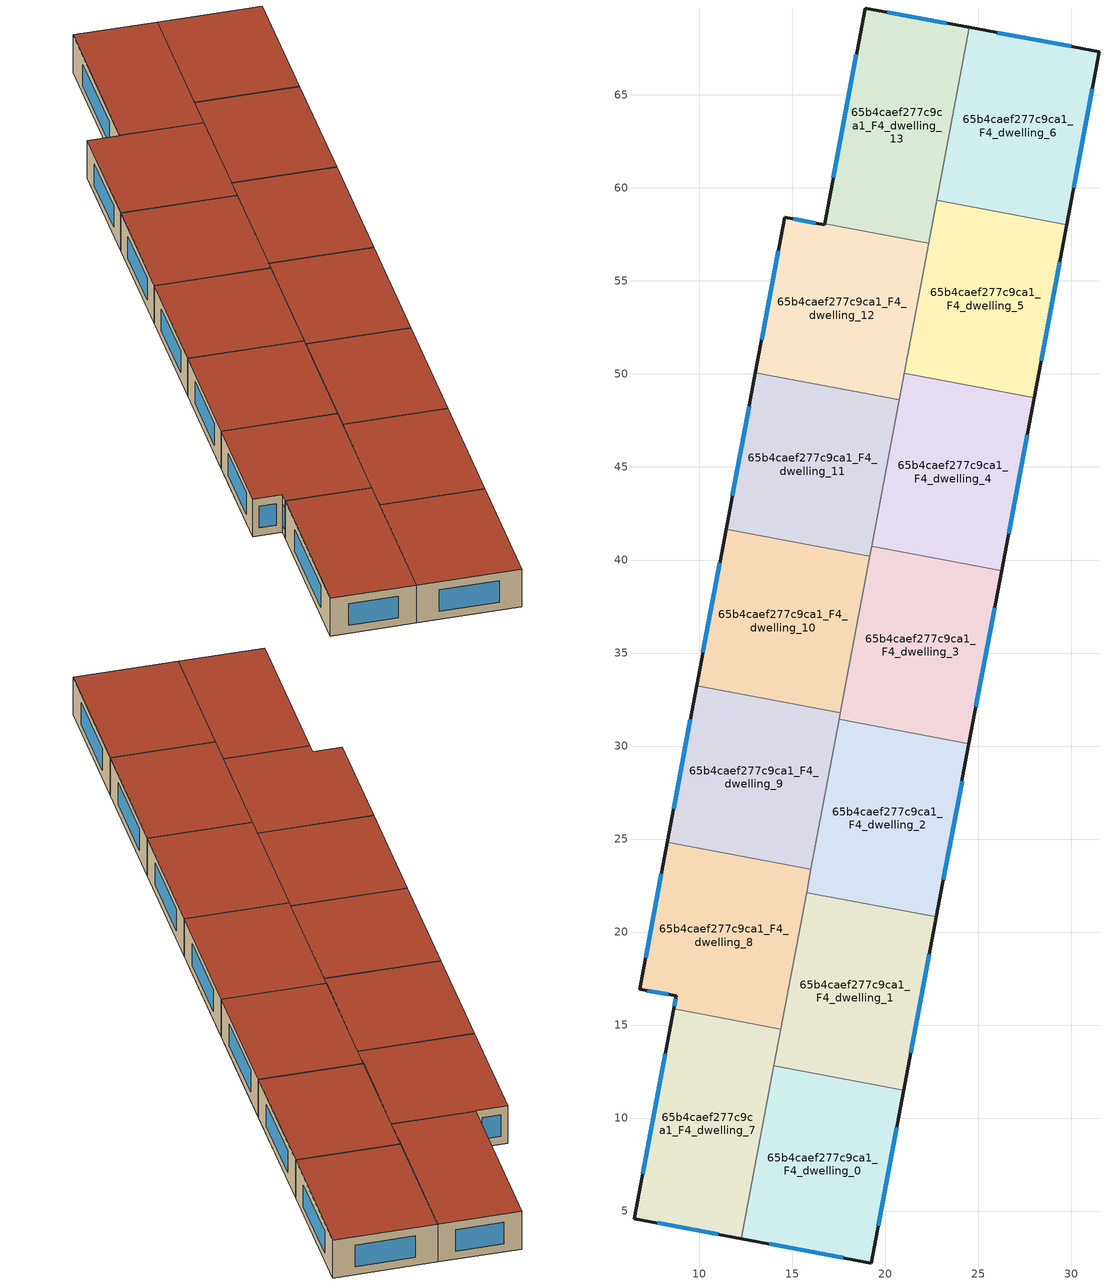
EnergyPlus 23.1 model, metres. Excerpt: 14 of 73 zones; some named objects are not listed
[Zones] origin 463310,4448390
65b4caef277c9ca1_F4_dwelling_0
 floor to 65b4caef277c9ca1_F3_dwelling_0 (EU_floor_Construction): 21.01,11.51 19.26,2.21 12.27,3.51 14.03,12.82 z12
 wall outside (EU_wall_Construction): 12.27,3.51 19.26,2.21 21.01,11.51 z12:15
 wall to 65b4caef277c9ca1_F4_dwelling_1 (EU_wall_Construction): 21.01,11.51 14.03,12.82 z12:15
 wall to 65b4caef277c9ca1_F4_dwelling_7 (EU_wall_Construction): 14.03,12.82 12.27,3.51 z12:15
 window (EU_Window_Construction): 19.63,4.2 20.63,9.52 / 13.77,3.23 17.76,2.49 z12.64:14.36
 roof outside (EU_roof_Construction): 19.26,2.21 21.01,11.51 14.03,12.82 12.27,3.51 z15
65b4caef277c9ca1_F4_dwelling_1
 floor to 65b4caef277c9ca1_F3_dwelling_1 (EU_floor_Construction): 22.76,20.81 21.01,11.51 14.03,12.82 15.78,22.12 z12
 wall outside (EU_wall_Construction): 21.01,11.51 22.76,20.81 z12:15
 wall to 65b4caef277c9ca1_F4_dwelling_2 (EU_wall_Construction): 22.76,20.81 15.78,22.12 z12:15
 wall to 65b4caef277c9ca1_F4_dwelling_8 (EU_wall_Construction): 15.78,22.12 14.4,14.79 z12:15
 wall to 65b4caef277c9ca1_F4_dwelling_7 (EU_wall_Construction): 14.39,14.79 14.02,12.82 z12:15
 window (EU_Window_Construction): 21.38,13.5 22.38,18.82 z12.64:14.36
 roof outside (EU_roof_Construction): 21.01,11.51 22.76,20.81 15.78,22.12 14.03,12.82 z15
65b4caef277c9ca1_F4_dwelling_10
 floor to 65b4caef277c9ca1_F3_dwelling_10 (EU_floor_Construction): 19.17,40.2 17.59,31.79 9.87,33.24 11.45,41.65 z12
 wall outside (EU_wall_Construction): 11.45,41.65 9.87,33.24 z12:15
 wall to 65b4caef277c9ca1_F4_dwelling_9 (EU_wall_Construction): 9.87,33.24 17.59,31.79 z12:15
 wall to 65b4caef277c9ca1_F4_dwelling_11 (EU_wall_Construction): 19.17,40.2 11.45,41.65 z12:15
 wall to 65b4caef277c9ca1_F4_dwelling_3 (EU_wall_Construction): 17.59,31.79 19.17,40.2 z12:15
 window (EU_Window_Construction): 11.11,39.85 10.21,35.04 z12.64:14.36
 roof outside (EU_roof_Construction): 17.59,31.79 19.17,40.2 11.45,41.65 9.87,33.24 z15
65b4caef277c9ca1_F4_dwelling_11
 floor to 65b4caef277c9ca1_F3_dwelling_11 (EU_floor_Construction): 20.76,48.6 19.17,40.2 11.45,41.65 13.03,50.06 z12
 wall outside (EU_wall_Construction): 13.03,50.06 11.45,41.65 z12:15
 wall to 65b4caef277c9ca1_F4_dwelling_12 (EU_wall_Construction): 20.76,48.6 13.03,50.06 z12:15
 wall to 65b4caef277c9ca1_F4_dwelling_4 (EU_wall_Construction): 19.28,40.73 20.76,48.6 z12:15
 wall to 65b4caef277c9ca1_F4_dwelling_3 (EU_wall_Construction): 19.17,40.2 19.27,40.73 z12:15
 window (EU_Window_Construction): 12.69,48.26 11.79,43.45 z12.64:14.36
 roof outside (EU_roof_Construction): 19.17,40.2 20.76,48.6 13.03,50.06 11.45,41.65 z15
65b4caef277c9ca1_F4_dwelling_12
 floor to 65b4caef277c9ca1_F3_dwelling_12 (EU_floor_Construction): 22.34,57.02 20.76,48.6 13.03,50.06 14.6,58.43 16.74,58.03 16.74,58.07 z12
 wall outside (EU_wall_Construction): 16.74,58.07 16.74,58.03 14.6,58.43 13.03,50.06 z12:15
 wall to 65b4caef277c9ca1_F4_dwelling_13 (EU_wall_Construction): 22.34,57.02 16.74,58.07 z12:15
 wall to 65b4caef277c9ca1_F4_dwelling_5 (EU_wall_Construction): 21.03,50.03 22.34,57.02 z12:15
 wall to 65b4caef277c9ca1_F4_dwelling_4 (EU_wall_Construction): 20.76,48.6 21.02,50.03 z12:15
 window (EU_Window_Construction): 14.26,56.64 13.36,51.85 / 16.28,58.12 15.06,58.34 z12.64:14.36
 roof outside (EU_roof_Construction): 20.76,48.6 22.34,57.02 16.74,58.07 16.74,58.03 14.6,58.43 13.03,50.06 z15
65b4caef277c9ca1_F4_dwelling_13
 floor to 65b4caef277c9ca1_F3_dwelling_13 (EU_floor_Construction): 24.52,68.63 22.34,57.02 16.74,58.07 18.93,69.67 z12
 wall outside (EU_wall_Construction): 24.52,68.63 18.93,69.67 16.74,58.07 z12:15
 wall to 65b4caef277c9ca1_F4_dwelling_6 (EU_wall_Construction): 22.78,59.33 24.52,68.63 z12:15
 wall to 65b4caef277c9ca1_F4_dwelling_5 (EU_wall_Construction): 22.34,57.02 22.78,59.33 z12:15
 window (EU_Window_Construction): 18.46,67.19 17.21,60.55 / 23.33,68.85 20.13,69.45 z12.64:14.36
 roof outside (EU_roof_Construction): 22.34,57.02 24.52,68.63 18.93,69.67 16.74,58.07 z15
65b4caef277c9ca1_F4_dwelling_2
 floor to 65b4caef277c9ca1_F3_dwelling_2 (EU_floor_Construction): 24.51,30.11 22.76,20.81 15.78,22.12 17.53,31.43 z12
 wall outside (EU_wall_Construction): 22.76,20.81 24.51,30.11 z12:15
 wall to 65b4caef277c9ca1_F4_dwelling_3 (EU_wall_Construction): 24.51,30.11 17.53,31.43 z12:15
 wall to 65b4caef277c9ca1_F4_dwelling_9 (EU_wall_Construction): 17.53,31.43 16.01,23.38 z12:15
 wall to 65b4caef277c9ca1_F4_dwelling_8 (EU_wall_Construction): 16.01,23.38 15.78,22.12 z12:15
 window (EU_Window_Construction): 23.13,22.8 24.13,28.12 z12.64:14.36
 roof outside (EU_roof_Construction): 22.76,20.81 24.51,30.11 17.53,31.43 15.78,22.12 z15
65b4caef277c9ca1_F4_dwelling_3
 floor to 65b4caef277c9ca1_F3_dwelling_3 (EU_floor_Construction): 26.26,39.41 24.51,30.11 17.53,31.43 19.28,40.73 z12
 wall outside (EU_wall_Construction): 24.51,30.11 26.26,39.41 z12:15
 wall to 65b4caef277c9ca1_F4_dwelling_4 (EU_wall_Construction): 26.26,39.41 19.28,40.73 z12:15
 wall to 65b4caef277c9ca1_F4_dwelling_9 (EU_wall_Construction): 17.59,31.79 17.53,31.43 z12:15
 window (EU_Window_Construction): 24.88,32.1 25.88,37.42 z12.64:14.36
 roof outside (EU_roof_Construction): 24.51,30.11 26.26,39.41 19.28,40.73 17.53,31.43 z15
65b4caef277c9ca1_F4_dwelling_4
 floor to 65b4caef277c9ca1_F3_dwelling_4 (EU_floor_Construction): 28.01,48.72 26.26,39.41 19.28,40.73 21.03,50.03 z12
 wall outside (EU_wall_Construction): 26.26,39.41 28.01,48.72 z12:15
 wall to 65b4caef277c9ca1_F4_dwelling_5 (EU_wall_Construction): 28.01,48.72 21.03,50.03 z12:15
 window (EU_Window_Construction): 26.63,41.41 27.63,46.72 z12.64:14.36
 roof outside (EU_roof_Construction): 26.26,39.41 28.01,48.72 21.03,50.03 19.28,40.73 z15
65b4caef277c9ca1_F4_dwelling_5
 floor to 65b4caef277c9ca1_F3_dwelling_5 (EU_floor_Construction): 29.76,58.02 28.01,48.72 21.03,50.03 22.78,59.33 z12
 wall outside (EU_wall_Construction): 28.01,48.72 29.76,58.02 z12:15
 wall to 65b4caef277c9ca1_F4_dwelling_6 (EU_wall_Construction): 29.76,58.02 22.78,59.33 z12:15
 window (EU_Window_Construction): 28.38,50.71 29.38,56.03 z12.64:14.36
 roof outside (EU_roof_Construction): 28.01,48.72 29.76,58.02 22.78,59.33 21.03,50.03 z15
65b4caef277c9ca1_F4_dwelling_6
 floor to 65b4caef277c9ca1_F3_dwelling_6 (EU_floor_Construction): 31.51,67.33 29.76,58.02 22.78,59.33 24.52,68.63 z12
 wall outside (EU_wall_Construction): 29.76,58.02 31.51,67.33 24.52,68.63 z12:15
 window (EU_Window_Construction): 30.01,67.61 26.02,68.35 / 30.13,60.01 31.13,65.33 z12.64:14.36
 roof outside (EU_roof_Construction): 29.76,58.02 31.51,67.33 24.52,68.63 22.78,59.33 z15
65b4caef277c9ca1_F4_dwelling_7
 floor to 65b4caef277c9ca1_F3_dwelling_7 (EU_floor_Construction): 14.4,14.79 12.27,3.51 6.52,4.59 8.63,15.87 z12
 wall outside (EU_wall_Construction): 8.63,15.87 6.52,4.59 12.27,3.51 z12:15
 wall to 65b4caef277c9ca1_F4_dwelling_8 (EU_wall_Construction): 14.4,14.79 8.63,15.87 z12:15
 window (EU_Window_Construction): 7.75,4.36 11.04,3.74 / 8.18,13.46 6.97,7.01 z12.64:14.36
 roof outside (EU_roof_Construction): 12.27,3.51 14.4,14.79 8.63,15.87 6.52,4.59 z15
65b4caef277c9ca1_F4_dwelling_8
 floor to 65b4caef277c9ca1_F3_dwelling_8 (EU_floor_Construction): 16.01,23.38 14.4,14.79 8.63,15.87 8.76,16.57 6.81,16.93 8.29,24.83 z12
 wall outside (EU_wall_Construction): 8.29,24.83 6.81,16.93 8.76,16.57 8.63,15.87 z12:15
 wall to 65b4caef277c9ca1_F4_dwelling_9 (EU_wall_Construction): 16.01,23.38 8.29,24.83 z12:15
 window (EU_Window_Construction): 8.73,16.42 8.66,16.02 / 7.22,16.85 8.34,16.65 / 7.97,23.14 7.12,18.62 z12.64:14.36
 roof outside (EU_roof_Construction): 14.4,14.79 16.01,23.38 8.29,24.83 6.81,16.93 8.76,16.57 8.63,15.87 z15
65b4caef277c9ca1_F4_dwelling_9
 floor to 65b4caef277c9ca1_F3_dwelling_9 (EU_floor_Construction): 17.59,31.79 16.01,23.38 8.29,24.83 9.87,33.24 z12
 wall outside (EU_wall_Construction): 9.87,33.24 8.29,24.83 z12:15
 window (EU_Window_Construction): 9.53,31.44 8.63,26.63 z12.64:14.36
 roof outside (EU_roof_Construction): 16.01,23.38 17.59,31.79 9.87,33.24 8.29,24.83 z15
[Building]
EU S2 Campaign: North Axis=0; Terrain=City; Solar Distribution=FullExterior
[Site:Location]
Yerevan-Zvartnots.Intl.AP: Latitude=40.15; Longitude=44.383; Time Zone=4; Elevation=854
[SizingPeriod:WeatherFileDays]
AnnualSizingPeriod: Begin Month=1; Begin Day of Month=1; End Month=12; End Day of Month=31; Day of Week for Start Day=Monday; Use Weather File Daylight Saving Period=No; Use Weather File Rain and Snow Indicators=No
[MATERIAL]
EU_InternalMass_Material: Roughness=MediumRough; Thickness=0.1; Conductivity=1; Density=1800; Specific Heat=900; Thermal Absorptance=0.9; Solar Absorptance=0.7; Visible Absorptance=0.7
[MATERIAL:NOMASS] Roughness=MediumRough; Thermal Absorptance=0.9; Solar Absorptance=0.7; Visible Absorptance=0.7
Name | Thermal Resistance
EU_wall_NoMass | 1.05043
EU_roof_NoMass | 1.45357
EU_floor_NoMass | 0.478065
[WINDOWMATERIAL:SIMPLEGLAZINGSYSTEM]
EU_Window_SimpleGlazing: UFactor=2.5566; Solar Heat Gain Coefficient=0.75; Visible Transmittance=0.75
[CONSTRUCTION]
EU_wall_Construction: EU_wall_NoMass
EU_roof_Construction: EU_roof_NoMass
EU_floor_Construction: EU_floor_NoMass
EU_Window_Construction: EU_Window_SimpleGlazing
EU_InternalMass_Construction: EU_InternalMass_Material
[ZONE] Type=1; Multiplier=1; Ceiling Height=autocalculate; Floor Area=autocalculate; Part of Total Floor Area=Yes
Name | Volume
65b4caef277c9ca1_F4_dwelling_0 | 201.753
65b4caef277c9ca1_F4_dwelling_1; 65b4caef277c9ca1_F4_dwelling_10 | 201.746
65b4caef277c9ca1_F4_dwelling_11; 65b4caef277c9ca1_F4_dwelling_3 | 201.766
65b4caef277c9ca1_F4_dwelling_12 | 201.764
65b4caef277c9ca1_F4_dwelling_13; 65b4caef277c9ca1_F4_dwelling_4 | 201.773
65b4caef277c9ca1_F4_dwelling_2 | 201.761
65b4caef277c9ca1_F4_dwelling_5 | 201.774
65b4caef277c9ca1_F4_dwelling_6 | 201.775
65b4caef277c9ca1_F4_dwelling_7; 65b4caef277c9ca1_F4_dwelling_9 | 201.765
65b4caef277c9ca1_F4_dwelling_8 | 201.754
[INTERNALMASS] Construction=EU_InternalMass_Construction
Name | Zone or ZoneList | Surface Area
65b4caef277c9ca1_F4_dwelling_0_EU_InternalMass | 65b4caef277c9ca1_F4_dwelling_0 | 67.251
65b4caef277c9ca1_F4_dwelling_1_EU_InternalMass | 65b4caef277c9ca1_F4_dwelling_1 | 67.2487
65b4caef277c9ca1_F4_dwelling_2_EU_InternalMass | 65b4caef277c9ca1_F4_dwelling_2 | 67.254
65b4caef277c9ca1_F4_dwelling_3_EU_InternalMass | 65b4caef277c9ca1_F4_dwelling_3 | 67.2554
65b4caef277c9ca1_F4_dwelling_4_EU_InternalMass | 65b4caef277c9ca1_F4_dwelling_4 | 67.258
65b4caef277c9ca1_F4_dwelling_5_EU_InternalMass | 65b4caef277c9ca1_F4_dwelling_5 | 67.258
65b4caef277c9ca1_F4_dwelling_6_EU_InternalMass | 65b4caef277c9ca1_F4_dwelling_6 | 67.2585
65b4caef277c9ca1_F4_dwelling_7_EU_InternalMass | 65b4caef277c9ca1_F4_dwelling_7 | 67.2549
65b4caef277c9ca1_F4_dwelling_8_EU_InternalMass | 65b4caef277c9ca1_F4_dwelling_8 | 67.2516
65b4caef277c9ca1_F4_dwelling_9_EU_InternalMass | 65b4caef277c9ca1_F4_dwelling_9 | 67.2549
65b4caef277c9ca1_F4_dwelling_10_EU_InternalMass | 65b4caef277c9ca1_F4_dwelling_10 | 67.2487
65b4caef277c9ca1_F4_dwelling_11_EU_InternalMass | 65b4caef277c9ca1_F4_dwelling_11 | 67.2554
65b4caef277c9ca1_F4_dwelling_12_EU_InternalMass | 65b4caef277c9ca1_F4_dwelling_12 | 67.2547
65b4caef277c9ca1_F4_dwelling_13_EU_InternalMass | 65b4caef277c9ca1_F4_dwelling_13 | 67.2577
[OTHEREQUIPMENT] Fuel Type=Electricity; Design Level Calculation Method=Watts/Area; Power per Zone Floor Area=1; Fraction Latent=0; Fraction Radiant=0; Fraction Lost=0; Carbon Dioxide Generation Rate=0; EndUse Subcategory=EU_Step8_InternalGains
Name | Zone or ZoneList or Space or SpaceList | Schedule
EU_Step8_InternalGain_65b4caef277c9ca1_F4_dwelling_0_f000 | 65b4caef277c9ca1_F4_dwelling_0 | EU_Step8_GainSchedule_65b4caef277c9ca1_F4_dwelling_0_f000
EU_Step8_InternalGain_65b4caef277c9ca1_F4_dwelling_1_f000 | 65b4caef277c9ca1_F4_dwelling_1 | EU_Step8_GainSchedule_65b4caef277c9ca1_F4_dwelling_1_f000
EU_Step8_InternalGain_65b4caef277c9ca1_F4_dwelling_2_f000 | 65b4caef277c9ca1_F4_dwelling_2 | EU_Step8_GainSchedule_65b4caef277c9ca1_F4_dwelling_2_f000
EU_Step8_InternalGain_65b4caef277c9ca1_F4_dwelling_3_f000 | 65b4caef277c9ca1_F4_dwelling_3 | EU_Step8_GainSchedule_65b4caef277c9ca1_F4_dwelling_3_f000
EU_Step8_InternalGain_65b4caef277c9ca1_F4_dwelling_4_f000 | 65b4caef277c9ca1_F4_dwelling_4 | EU_Step8_GainSchedule_65b4caef277c9ca1_F4_dwelling_4_f000
EU_Step8_InternalGain_65b4caef277c9ca1_F4_dwelling_5_f000 | 65b4caef277c9ca1_F4_dwelling_5 | EU_Step8_GainSchedule_65b4caef277c9ca1_F4_dwelling_5_f000
EU_Step8_InternalGain_65b4caef277c9ca1_F4_dwelling_6_f000 | 65b4caef277c9ca1_F4_dwelling_6 | EU_Step8_GainSchedule_65b4caef277c9ca1_F4_dwelling_6_f000
EU_Step8_InternalGain_65b4caef277c9ca1_F4_dwelling_7_f000 | 65b4caef277c9ca1_F4_dwelling_7 | EU_Step8_GainSchedule_65b4caef277c9ca1_F4_dwelling_7_f000
EU_Step8_InternalGain_65b4caef277c9ca1_F4_dwelling_8_f000 | 65b4caef277c9ca1_F4_dwelling_8 | EU_Step8_GainSchedule_65b4caef277c9ca1_F4_dwelling_8_f000
EU_Step8_InternalGain_65b4caef277c9ca1_F4_dwelling_9_f000 | 65b4caef277c9ca1_F4_dwelling_9 | EU_Step8_GainSchedule_65b4caef277c9ca1_F4_dwelling_9_f000
EU_Step8_InternalGain_65b4caef277c9ca1_F4_dwelling_10_f000 | 65b4caef277c9ca1_F4_dwelling_10 | EU_Step8_GainSchedule_65b4caef277c9ca1_F4_dwelling_10_f000
EU_Step8_InternalGain_65b4caef277c9ca1_F4_dwelling_11_f000 | 65b4caef277c9ca1_F4_dwelling_11 | EU_Step8_GainSchedule_65b4caef277c9ca1_F4_dwelling_11_f000
EU_Step8_InternalGain_65b4caef277c9ca1_F4_dwelling_12_f000 | 65b4caef277c9ca1_F4_dwelling_12 | EU_Step8_GainSchedule_65b4caef277c9ca1_F4_dwelling_12_f000
EU_Step8_InternalGain_65b4caef277c9ca1_F4_dwelling_13_f000 | 65b4caef277c9ca1_F4_dwelling_13 | EU_Step8_GainSchedule_65b4caef277c9ca1_F4_dwelling_13_f000
[ZONEVENTILATION:DESIGNFLOWRATE] Schedule=EU_AlwaysOn; Design Flow Rate Calculation Method=AirChanges/Hour; Air Changes per Hour=0.557805; Ventilation Type=Natural; Fan Pressure Rise=0; Fan Total Efficiency=1; Constant Term Coefficient=1; Temperature Term Coefficient=0; Velocity Term Coefficient=0; Velocity Squared Term Coefficient=0; Minimum Indoor Temperature=-100; Maximum Indoor Temperature=100; Delta Temperature=-100; Minimum Outdoor Temperature=-100; Maximum Outdoor Temperature=100; Maximum Wind Speed=40
Name | Zone or ZoneList or Space or SpaceList
EU_ConstantAir_65b4caef277c9ca1_F4_dwelling_0 | 65b4caef277c9ca1_F4_dwelling_0
EU_ConstantAir_65b4caef277c9ca1_F4_dwelling_1 | 65b4caef277c9ca1_F4_dwelling_1
EU_ConstantAir_65b4caef277c9ca1_F4_dwelling_2 | 65b4caef277c9ca1_F4_dwelling_2
EU_ConstantAir_65b4caef277c9ca1_F4_dwelling_3 | 65b4caef277c9ca1_F4_dwelling_3
EU_ConstantAir_65b4caef277c9ca1_F4_dwelling_4 | 65b4caef277c9ca1_F4_dwelling_4
EU_ConstantAir_65b4caef277c9ca1_F4_dwelling_5 | 65b4caef277c9ca1_F4_dwelling_5
EU_ConstantAir_65b4caef277c9ca1_F4_dwelling_6 | 65b4caef277c9ca1_F4_dwelling_6
EU_ConstantAir_65b4caef277c9ca1_F4_dwelling_7 | 65b4caef277c9ca1_F4_dwelling_7
EU_ConstantAir_65b4caef277c9ca1_F4_dwelling_8 | 65b4caef277c9ca1_F4_dwelling_8
EU_ConstantAir_65b4caef277c9ca1_F4_dwelling_9 | 65b4caef277c9ca1_F4_dwelling_9
EU_ConstantAir_65b4caef277c9ca1_F4_dwelling_10 | 65b4caef277c9ca1_F4_dwelling_10
EU_ConstantAir_65b4caef277c9ca1_F4_dwelling_11 | 65b4caef277c9ca1_F4_dwelling_11
EU_ConstantAir_65b4caef277c9ca1_F4_dwelling_12 | 65b4caef277c9ca1_F4_dwelling_12
EU_ConstantAir_65b4caef277c9ca1_F4_dwelling_13 | 65b4caef277c9ca1_F4_dwelling_13
[HVACTEMPLATE:ZONE:IDEALLOADSAIRSYSTEM] System Availability Schedule=EU_AlwaysOn; Maximum Heating Supply Air Temperature=50; Minimum Cooling Supply Air Temperature=13; Maximum Heating Supply Air Humidity Ratio=0.0156; Minimum Cooling Supply Air Humidity Ratio=0.0077; Heating Limit=NoLimit; Cooling Limit=NoLimit; Heating Availability Schedule=EU_AlwaysOn; Cooling Availability Schedule=EU_CoolingOff; Dehumidification Control Type=ConstantSensibleHeatRatio; Cooling Sensible Heat Ratio=0.7; Dehumidification Setpoint=60; Humidification Control Type=None; Humidification Setpoint=30; Outdoor Air Method=None; Outdoor Air Flow Rate per Person=0.00944; Outdoor Air Flow Rate per Zone Floor Area=0; Outdoor Air Flow Rate per Zone=0; Demand Controlled Ventilation Type=None; Outdoor Air Economizer Type=NoEconomizer; Heat Recovery Type=None; Sensible Heat Recovery Effectiveness=0.7; Latent Heat Recovery Effectiveness=0.65
Name | Template Thermostat
65b4caef277c9ca1_F4_dwelling_0 | EU_HeatOnly_65b4caef277c9ca1_F4_dwelling_0
65b4caef277c9ca1_F4_dwelling_1 | EU_HeatOnly_65b4caef277c9ca1_F4_dwelling_1
65b4caef277c9ca1_F4_dwelling_2 | EU_HeatOnly_65b4caef277c9ca1_F4_dwelling_2
65b4caef277c9ca1_F4_dwelling_3 | EU_HeatOnly_65b4caef277c9ca1_F4_dwelling_3
65b4caef277c9ca1_F4_dwelling_4 | EU_HeatOnly_65b4caef277c9ca1_F4_dwelling_4
65b4caef277c9ca1_F4_dwelling_5 | EU_HeatOnly_65b4caef277c9ca1_F4_dwelling_5
65b4caef277c9ca1_F4_dwelling_6 | EU_HeatOnly_65b4caef277c9ca1_F4_dwelling_6
65b4caef277c9ca1_F4_dwelling_7 | EU_HeatOnly_65b4caef277c9ca1_F4_dwelling_7
65b4caef277c9ca1_F4_dwelling_8 | EU_HeatOnly_65b4caef277c9ca1_F4_dwelling_8
65b4caef277c9ca1_F4_dwelling_9 | EU_HeatOnly_65b4caef277c9ca1_F4_dwelling_9
65b4caef277c9ca1_F4_dwelling_10 | EU_HeatOnly_65b4caef277c9ca1_F4_dwelling_10
65b4caef277c9ca1_F4_dwelling_11 | EU_HeatOnly_65b4caef277c9ca1_F4_dwelling_11
65b4caef277c9ca1_F4_dwelling_12 | EU_HeatOnly_65b4caef277c9ca1_F4_dwelling_12
65b4caef277c9ca1_F4_dwelling_13 | EU_HeatOnly_65b4caef277c9ca1_F4_dwelling_13
[SIZING:ZONE] Zone Cooling Design Supply Air Temperature Input Method=SupplyAirTemperature; Zone Cooling Design Supply Air Temperature=13; Zone Heating Design Supply Air Temperature Input Method=SupplyAirTemperature; Zone Heating Design Supply Air Temperature=50; Zone Cooling Design Supply Air Humidity Ratio=0.008; Zone Heating Design Supply Air Humidity Ratio=0.008; Cooling Design Air Flow Method=DesignDay; Cooling Design Air Flow Rate=0; Cooling Minimum Air Flow per Zone Floor Area=0.000762; Cooling Minimum Air Flow=0; Cooling Minimum Air Flow Fraction=0.2; Heating Design Air Flow Method=DesignDay; Heating Design Air Flow Rate=0; Heating Maximum Air Flow per Zone Floor Area=0.002032; Heating Maximum Air Flow=0.141576; Heating Maximum Air Flow Fraction=0.3; Account for Dedicated Outdoor Air System=No; Dedicated Outdoor Air System Control Strategy=NeutralSupplyAir; Dedicated Outdoor Air Low Setpoint Temperature for Design=autosize; Dedicated Outdoor Air High Setpoint Temperature for Design=autosize; Zone Load Sizing Method=Sensible Load Only No Latent Load; Zone Latent Cooling Design Supply Air Humidity Ratio Input Method=HumidityRatioDifference; Zone Cooling Design Supply Air Humidity Ratio Difference=0.005; Zone Latent Heating Design Supply Air Humidity Ratio Input Method=HumidityRatioDifference; Zone Humidification Design Supply Air Humidity Ratio Difference=0.005
65b4caef277c9ca1_F4_dwelling_0; 65b4caef277c9ca1_F4_dwelling_1; 65b4caef277c9ca1_F4_dwelling_2; 65b4caef277c9ca1_F4_dwelling_3; 65b4caef277c9ca1_F4_dwelling_4; 65b4caef277c9ca1_F4_dwelling_5; 65b4caef277c9ca1_F4_dwelling_6; 65b4caef277c9ca1_F4_dwelling_7; 65b4caef277c9ca1_F4_dwelling_8; 65b4caef277c9ca1_F4_dwelling_9; 65b4caef277c9ca1_F4_dwelling_10; 65b4caef277c9ca1_F4_dwelling_11; 65b4caef277c9ca1_F4_dwelling_12; 65b4caef277c9ca1_F4_dwelling_13
[SCHEDULE:CONSTANT]
Name | Hourly Value
EU_AlwaysOn | 1
EU_CoolingOff | 0
[SCHEDULE:FILE] Column Number=1; Rows to Skip at Top=0; Number of Hours of Data=8760; Column Separator=Comma; Interpolate to Timestep=No; Minutes per Item=60; Adjust Schedule for Daylight Savings=Yes
Name | File
EU_Step8_GainSchedule_65b4caef277c9ca1_F4_dwelling_0_f000 | ../../schedules/65b4caef277c9ca1/65b4caef277c9ca1_F4_dwelling_0_f000_gain.csv
EU_Step8_GainSchedule_65b4caef277c9ca1_F4_dwelling_1_f000 | ../../schedules/65b4caef277c9ca1/65b4caef277c9ca1_F4_dwelling_1_f000_gain.csv
EU_Step8_GainSchedule_65b4caef277c9ca1_F4_dwelling_2_f000 | ../../schedules/65b4caef277c9ca1/65b4caef277c9ca1_F4_dwelling_2_f000_gain.csv
EU_Step8_GainSchedule_65b4caef277c9ca1_F4_dwelling_3_f000 | ../../schedules/65b4caef277c9ca1/65b4caef277c9ca1_F4_dwelling_3_f000_gain.csv
EU_Step8_GainSchedule_65b4caef277c9ca1_F4_dwelling_4_f000 | ../../schedules/65b4caef277c9ca1/65b4caef277c9ca1_F4_dwelling_4_f000_gain.csv
EU_Step8_GainSchedule_65b4caef277c9ca1_F4_dwelling_5_f000 | ../../schedules/65b4caef277c9ca1/65b4caef277c9ca1_F4_dwelling_5_f000_gain.csv
EU_Step8_GainSchedule_65b4caef277c9ca1_F4_dwelling_6_f000 | ../../schedules/65b4caef277c9ca1/65b4caef277c9ca1_F4_dwelling_6_f000_gain.csv
EU_Step8_GainSchedule_65b4caef277c9ca1_F4_dwelling_7_f000 | ../../schedules/65b4caef277c9ca1/65b4caef277c9ca1_F4_dwelling_7_f000_gain.csv
EU_Step8_GainSchedule_65b4caef277c9ca1_F4_dwelling_8_f000 | ../../schedules/65b4caef277c9ca1/65b4caef277c9ca1_F4_dwelling_8_f000_gain.csv
EU_Step8_GainSchedule_65b4caef277c9ca1_F4_dwelling_9_f000 | ../../schedules/65b4caef277c9ca1/65b4caef277c9ca1_F4_dwelling_9_f000_gain.csv
EU_Step8_GainSchedule_65b4caef277c9ca1_F4_dwelling_10_f000 | ../../schedules/65b4caef277c9ca1/65b4caef277c9ca1_F4_dwelling_10_f000_gain.csv
EU_Step8_GainSchedule_65b4caef277c9ca1_F4_dwelling_11_f000 | ../../schedules/65b4caef277c9ca1/65b4caef277c9ca1_F4_dwelling_11_f000_gain.csv
EU_Step8_GainSchedule_65b4caef277c9ca1_F4_dwelling_12_f000 | ../../schedules/65b4caef277c9ca1/65b4caef277c9ca1_F4_dwelling_12_f000_gain.csv
EU_Step8_GainSchedule_65b4caef277c9ca1_F4_dwelling_13_f000 | ../../schedules/65b4caef277c9ca1/65b4caef277c9ca1_F4_dwelling_13_f000_gain.csv
